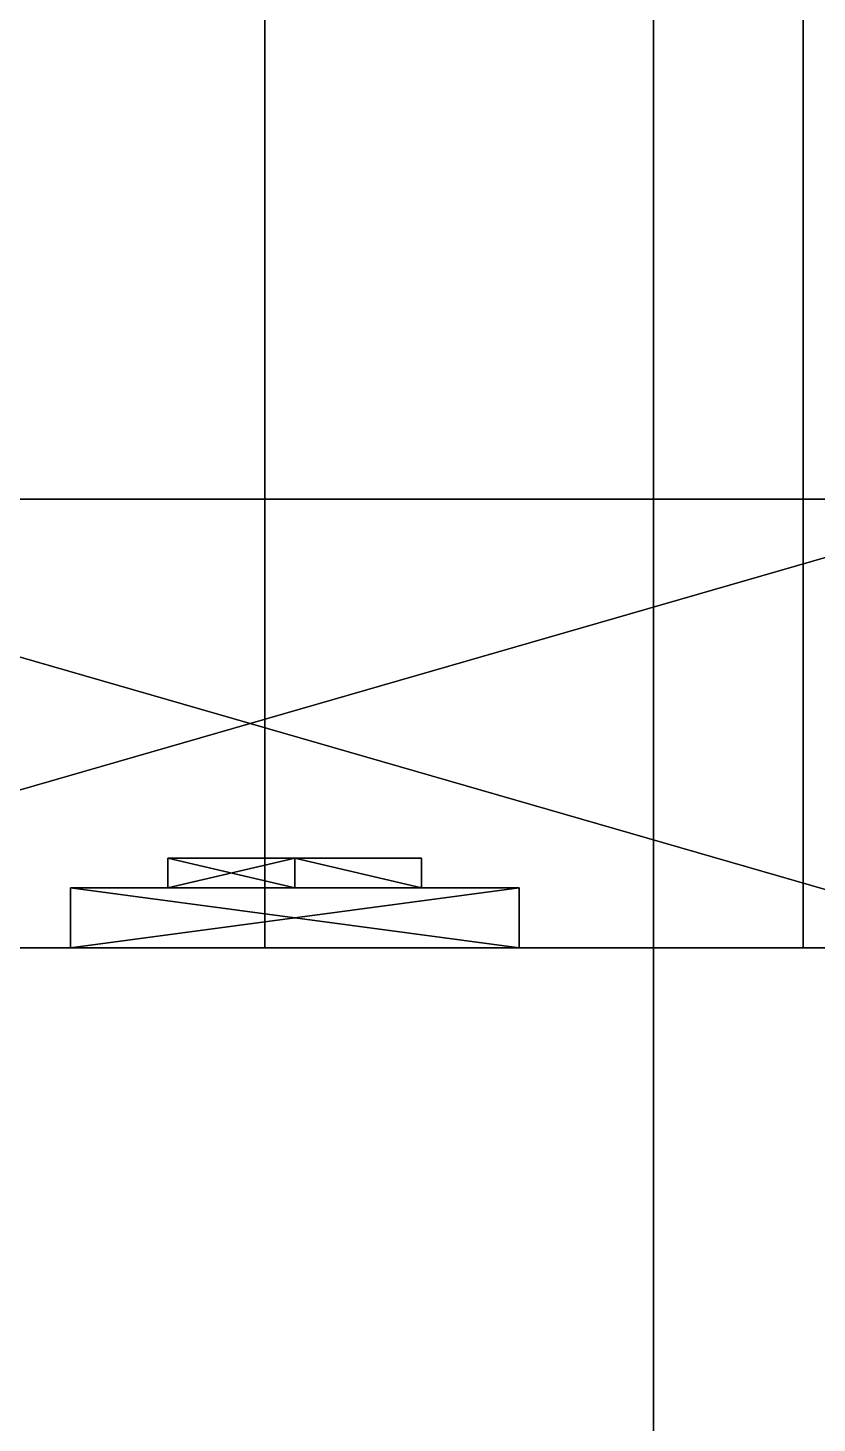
# Model space of a CAD drawing. Extents: x -100 to 4856, y -100 to 4830.
# Drawn here: x 524.08 to 550.47, y 2240.1 to 2286.77 of the extents above; entities that cross this region are included whole.
import ezdxf

# ---------------------------------------------------------------- set-up
doc = ezdxf.new("R2010")
doc.units = 0
for name, color, linetype in [('LAYER0', 7, 'CONTINUOUS'), ('LAYER144', 7, 'CONTINUOUS'), ('LAYER149', 7, 'CONTINUOUS'), ('LAYER153', 7, 'CONTINUOUS'), ('LAYER162', 7, 'CONTINUOUS'), ('LAYER362', 253, 'CONTINUOUS'), ('LAYER364', 253, 'CONTINUOUS'), ('LAYER366', 253, 'CONTINUOUS'), ('LAYER368', 253, 'CONTINUOUS'), ('LAYER370', 253, 'CONTINUOUS'), ('LAYER640', 9, 'CONTINUOUS')]:
    doc.layers.add(name, color=color, linetype=linetype)

msp = doc.modelspace()

# ---------------------------------------------------------------- linework, layer by layer
at = {"layer": 'LAYER0', "invisible_edges": 1}
for points in [[(4856, 4830, -5), (-100, -100, -5), (-100, 4830, -5), (4856, 4830, -5)], [(-100, -100, -5), (4856, 4830, -5), (4856, -100, -5), (-100, -100, -5)], [(4856, -100), (-100, 4830), (-100, -100), (4856, -100)], [(-100, 4830), (4856, -100), (4856, 4830), (-100, 4830)]]:
    msp.add_3dface(points, dxfattribs=at)
at = {"layer": 'LAYER144', "invisible_edges": 1}
for points in [[(20, 2256, 2540), (570, 2256), (20, 2256), (20, 2256, 2540)], [(570, 2256), (20, 2256, 2540), (570, 2256, 2540), (570, 2256)], [(20, 2238), (570, 2256), (570, 2238), (20, 2238)], [(570, 2256), (20, 2238), (20, 2256), (570, 2256)], [(20, 2256, 2540), (570, 2238, 2540), (570, 2256, 2540), (20, 2256, 2540)], [(570, 2238, 2540), (20, 2256, 2540), (20, 2238, 2540), (570, 2238, 2540)]]:
    msp.add_3dface(points, dxfattribs=at)
at = {"layer": 'LAYER149', "invisible_edges": 1}
for points in [[(20, 3036, 80), (570, 2256, 80), (20, 2256, 80), (20, 3036, 80)], [(570, 2256, 80), (20, 3036, 80), (570, 3036, 80), (570, 2256, 80)], [(570, 3036, 98), (20, 2256, 98), (570, 2256, 98), (570, 3036, 98)], [(20, 2256, 98), (570, 3036, 98), (20, 3036, 98), (20, 2256, 98)], [(20, 2256, 98), (570, 2256, 80), (570, 2256, 98), (20, 2256, 98)], [(570, 2256, 80), (20, 2256, 98), (20, 2256, 80), (570, 2256, 80)]]:
    msp.add_3dface(points, dxfattribs=at)
at = {"layer": 'LAYER153', "invisible_edges": 1}
for points in [[(532, 3036, 80), (532, 2256), (532, 2256, 80), (532, 3036, 80)], [(532, 2256), (532, 3036, 80), (532, 3036), (532, 2256)], [(550, 3036), (532, 2256), (532, 3036), (550, 3036)], [(532, 2256), (550, 3036), (550, 2256), (532, 2256)], [(550, 2256, 80), (532, 3036, 80), (532, 2256, 80), (550, 2256, 80)], [(532, 3036, 80), (550, 2256, 80), (550, 3036, 80), (532, 3036, 80)], [(550, 3036), (550, 2256, 80), (550, 2256), (550, 3036)], [(550, 2256, 80), (550, 3036), (550, 3036, 80), (550, 2256, 80)], [(550, 2256, 80), (532, 2256), (550, 2256), (550, 2256, 80)], [(532, 2256), (550, 2256, 80), (532, 2256, 80), (532, 2256)]]:
    msp.add_3dface(points, dxfattribs=at)
at = {"layer": 'LAYER162', "invisible_edges": 1}
for points in [[(20, 2256, 2539), (570, 3036, 2539), (20, 3036, 2539), (20, 2256, 2539)], [(570, 3036, 2539), (20, 2256, 2539), (570, 2256, 2539), (570, 3036, 2539)], [(570, 2256, 2521), (20, 3036, 2521), (570, 3036, 2521), (570, 2256, 2521)], [(20, 3036, 2521), (570, 2256, 2521), (20, 2256, 2521), (20, 3036, 2521)], [(20, 2256, 2539), (570, 2256, 2521), (570, 2256, 2539), (20, 2256, 2539)], [(570, 2256, 2521), (20, 2256, 2539), (20, 2256, 2521), (570, 2256, 2521)]]:
    msp.add_3dface(points, dxfattribs=at)
at = {"layer": 'LAYER362'}
for points in [[(505.5, 2256, 176.2174), (557.5, 2271, 176.2174), (557.5, 2256, 176.2174), (505.5, 2256, 176.2174)], [(505.5, 2271, 176.2174), (557.5, 2271, 176.2174), (505.5, 2256, 176.2174), (505.5, 2271, 176.2174)], [(557.5, 2256, 189.7826), (505.5, 2271, 189.7826), (505.5, 2256, 189.7826), (557.5, 2256, 189.7826)], [(557.5, 2271, 189.7826), (505.5, 2271, 189.7826), (557.5, 2256, 189.7826), (557.5, 2271, 189.7826)], [(505.5, 2271, 176.2174), (557.5, 2271, 189.7826), (557.5, 2271, 176.2174), (505.5, 2271, 176.2174)], [(505.5, 2271, 189.7826), (557.5, 2271, 189.7826), (505.5, 2271, 176.2174), (505.5, 2271, 189.7826)], [(533, 2258, 196.2939), (528.76, 2259, 201.087), (533, 2259, 196.2939), (533, 2258, 196.2939)], [(528.76, 2258, 201.087), (528.76, 2259, 201.087), (533, 2258, 196.2939), (528.76, 2258, 201.087)], [(528.76, 2258, 201.087), (533, 2259, 205.88), (528.76, 2259, 201.087), (528.76, 2258, 201.087)], [(533, 2258, 205.88), (533, 2259, 205.88), (528.76, 2258, 201.087), (533, 2258, 205.88)], [(537.24, 2259, 201.087), (528.76, 2259, 201.087), (533, 2259, 205.88), (537.24, 2259, 201.087)], [(533, 2259, 196.2939), (528.76, 2259, 201.087), (537.24, 2259, 201.087), (533, 2259, 196.2939)], [(533, 2258, 160.12), (528.76, 2259, 164.913), (533, 2259, 160.12), (533, 2258, 160.12)], [(528.76, 2258, 164.913), (528.76, 2259, 164.913), (533, 2258, 160.12), (528.76, 2258, 164.913)], [(528.76, 2258, 164.913), (533, 2259, 169.7061), (528.76, 2259, 164.913), (528.76, 2258, 164.913)], [(533, 2258, 169.7061), (533, 2259, 169.7061), (528.76, 2258, 164.913), (533, 2258, 169.7061)], [(537.24, 2259, 164.913), (528.76, 2259, 164.913), (533, 2259, 169.7061), (537.24, 2259, 164.913)], [(533, 2259, 160.12), (528.76, 2259, 164.913), (537.24, 2259, 164.913), (533, 2259, 160.12)], [(537.24, 2258, 201.087), (533, 2259, 196.2939), (537.24, 2259, 201.087), (537.24, 2258, 201.087)], [(533, 2258, 196.2939), (533, 2259, 196.2939), (537.24, 2258, 201.087), (533, 2258, 196.2939)], [(537.24, 2258, 201.087), (533, 2259, 205.88), (533, 2258, 205.88), (537.24, 2258, 201.087)], [(537.24, 2259, 201.087), (533, 2259, 205.88), (537.24, 2258, 201.087), (537.24, 2259, 201.087)], [(537.24, 2258, 164.913), (533, 2259, 160.12), (537.24, 2259, 164.913), (537.24, 2258, 164.913)], [(533, 2258, 160.12), (533, 2259, 160.12), (537.24, 2258, 164.913), (533, 2258, 160.12)], [(537.24, 2258, 164.913), (533, 2259, 169.7061), (533, 2258, 169.7061), (537.24, 2258, 164.913)], [(537.24, 2259, 164.913), (533, 2259, 169.7061), (537.24, 2258, 164.913), (537.24, 2259, 164.913)], [(525.5, 2256, 209), (540.5, 2256, 209), (540.5, 2258, 209), (525.5, 2256, 209)], [(525.5, 2258, 209), (525.5, 2256, 209), (540.5, 2258, 209), (525.5, 2258, 209)], [(525.5, 2256, 157), (525.5, 2256, 209), (525.5, 2258, 209), (525.5, 2256, 157)], [(525.5, 2258, 157), (525.5, 2256, 157), (525.5, 2258, 209), (525.5, 2258, 157)], [(540.5, 2256, 157), (525.5, 2256, 157), (525.5, 2258, 157), (540.5, 2256, 157)], [(540.5, 2258, 157), (540.5, 2256, 157), (525.5, 2258, 157), (540.5, 2258, 157)], [(525.5, 2258, 209), (540.5, 2258, 209), (540.5, 2258, 157), (525.5, 2258, 209)], [(525.5, 2258, 157), (525.5, 2258, 209), (540.5, 2258, 157), (525.5, 2258, 157)], [(533, 2258, 196.2939), (528.76, 2258, 201.087), (533, 2258, 205.88), (533, 2258, 196.2939)], [(533, 2258, 160.12), (528.76, 2258, 164.913), (533, 2258, 169.7061), (533, 2258, 160.12)], [(537.24, 2258, 201.087), (533, 2258, 196.2939), (533, 2258, 205.88), (537.24, 2258, 201.087)], [(537.24, 2258, 164.913), (533, 2258, 160.12), (533, 2258, 169.7061), (537.24, 2258, 164.913)], [(540.5, 2258, 209), (540.5, 2256, 209), (540.5, 2256, 157), (540.5, 2258, 209)], [(540.5, 2258, 157), (540.5, 2258, 209), (540.5, 2256, 157), (540.5, 2258, 157)]]:
    msp.add_3dface(points, dxfattribs=at)
at = {"layer": 'LAYER364'}
for points in [[(505.5, 2256, 739.7174), (557.5, 2271, 739.7174), (557.5, 2256, 739.7174), (505.5, 2256, 739.7174)], [(505.5, 2271, 739.7174), (557.5, 2271, 739.7174), (505.5, 2256, 739.7174), (505.5, 2271, 739.7174)], [(557.5, 2256, 753.2826), (505.5, 2271, 753.2826), (505.5, 2256, 753.2826), (557.5, 2256, 753.2826)], [(557.5, 2271, 753.2826), (505.5, 2271, 753.2826), (557.5, 2256, 753.2826), (557.5, 2271, 753.2826)], [(505.5, 2271, 739.7174), (557.5, 2271, 753.2826), (557.5, 2271, 739.7174), (505.5, 2271, 739.7174)], [(505.5, 2271, 753.2826), (557.5, 2271, 753.2826), (505.5, 2271, 739.7174), (505.5, 2271, 753.2826)], [(533, 2258, 759.7939), (528.76, 2259, 764.587), (533, 2259, 759.7939), (533, 2258, 759.7939)], [(528.76, 2258, 764.587), (528.76, 2259, 764.587), (533, 2258, 759.7939), (528.76, 2258, 764.587)], [(528.76, 2258, 764.587), (533, 2259, 769.38), (528.76, 2259, 764.587), (528.76, 2258, 764.587)], [(533, 2258, 769.38), (533, 2259, 769.38), (528.76, 2258, 764.587), (533, 2258, 769.38)], [(537.24, 2259, 764.587), (528.76, 2259, 764.587), (533, 2259, 769.38), (537.24, 2259, 764.587)], [(533, 2259, 759.7939), (528.76, 2259, 764.587), (537.24, 2259, 764.587), (533, 2259, 759.7939)], [(533, 2258, 723.62), (528.76, 2259, 728.413), (533, 2259, 723.62), (533, 2258, 723.62)], [(528.76, 2258, 728.413), (528.76, 2259, 728.413), (533, 2258, 723.62), (528.76, 2258, 728.413)], [(528.76, 2258, 728.413), (533, 2259, 733.2061), (528.76, 2259, 728.413), (528.76, 2258, 728.413)], [(533, 2258, 733.2061), (533, 2259, 733.2061), (528.76, 2258, 728.413), (533, 2258, 733.2061)], [(537.24, 2259, 728.413), (528.76, 2259, 728.413), (533, 2259, 733.2061), (537.24, 2259, 728.413)], [(533, 2259, 723.62), (528.76, 2259, 728.413), (537.24, 2259, 728.413), (533, 2259, 723.62)], [(537.24, 2258, 764.587), (533, 2259, 759.7939), (537.24, 2259, 764.587), (537.24, 2258, 764.587)], [(533, 2258, 759.7939), (533, 2259, 759.7939), (537.24, 2258, 764.587), (533, 2258, 759.7939)], [(537.24, 2258, 764.587), (533, 2259, 769.38), (533, 2258, 769.38), (537.24, 2258, 764.587)], [(537.24, 2259, 764.587), (533, 2259, 769.38), (537.24, 2258, 764.587), (537.24, 2259, 764.587)], [(537.24, 2258, 728.413), (533, 2259, 723.62), (537.24, 2259, 728.413), (537.24, 2258, 728.413)], [(533, 2258, 723.62), (533, 2259, 723.62), (537.24, 2258, 728.413), (533, 2258, 723.62)], [(537.24, 2258, 728.413), (533, 2259, 733.2061), (533, 2258, 733.2061), (537.24, 2258, 728.413)], [(537.24, 2259, 728.413), (533, 2259, 733.2061), (537.24, 2258, 728.413), (537.24, 2259, 728.413)], [(525.5, 2256, 772.5), (540.5, 2256, 772.5), (540.5, 2258, 772.5), (525.5, 2256, 772.5)], [(525.5, 2258, 772.5), (525.5, 2256, 772.5), (540.5, 2258, 772.5), (525.5, 2258, 772.5)], [(525.5, 2256, 720.5), (525.5, 2256, 772.5), (525.5, 2258, 772.5), (525.5, 2256, 720.5)], [(525.5, 2258, 720.5), (525.5, 2256, 720.5), (525.5, 2258, 772.5), (525.5, 2258, 720.5)], [(540.5, 2256, 720.5), (525.5, 2256, 720.5), (525.5, 2258, 720.5), (540.5, 2256, 720.5)], [(540.5, 2258, 720.5), (540.5, 2256, 720.5), (525.5, 2258, 720.5), (540.5, 2258, 720.5)], [(525.5, 2258, 772.5), (540.5, 2258, 772.5), (540.5, 2258, 720.5), (525.5, 2258, 772.5)], [(525.5, 2258, 720.5), (525.5, 2258, 772.5), (540.5, 2258, 720.5), (525.5, 2258, 720.5)], [(533, 2258, 759.7939), (528.76, 2258, 764.587), (533, 2258, 769.38), (533, 2258, 759.7939)], [(533, 2258, 723.62), (528.76, 2258, 728.413), (533, 2258, 733.2061), (533, 2258, 723.62)], [(537.24, 2258, 764.587), (533, 2258, 759.7939), (533, 2258, 769.38), (537.24, 2258, 764.587)], [(537.24, 2258, 728.413), (533, 2258, 723.62), (533, 2258, 733.2061), (537.24, 2258, 728.413)], [(540.5, 2258, 772.5), (540.5, 2256, 772.5), (540.5, 2256, 720.5), (540.5, 2258, 772.5)], [(540.5, 2258, 720.5), (540.5, 2258, 772.5), (540.5, 2256, 720.5), (540.5, 2258, 720.5)]]:
    msp.add_3dface(points, dxfattribs=at)
at = {"layer": 'LAYER366'}
for points in [[(505.5, 2256, 1303.217), (557.5, 2271, 1303.217), (557.5, 2256, 1303.217), (505.5, 2256, 1303.217)], [(505.5, 2271, 1303.217), (557.5, 2271, 1303.217), (505.5, 2256, 1303.217), (505.5, 2271, 1303.217)], [(557.5, 2256, 1316.783), (505.5, 2271, 1316.783), (505.5, 2256, 1316.783), (557.5, 2256, 1316.783)], [(557.5, 2271, 1316.783), (505.5, 2271, 1316.783), (557.5, 2256, 1316.783), (557.5, 2271, 1316.783)], [(505.5, 2271, 1303.217), (557.5, 2271, 1316.783), (557.5, 2271, 1303.217), (505.5, 2271, 1303.217)], [(505.5, 2271, 1316.783), (557.5, 2271, 1316.783), (505.5, 2271, 1303.217), (505.5, 2271, 1316.783)], [(533, 2258, 1323.294), (528.76, 2259, 1328.087), (533, 2259, 1323.294), (533, 2258, 1323.294)], [(528.76, 2258, 1328.087), (528.76, 2259, 1328.087), (533, 2258, 1323.294), (528.76, 2258, 1328.087)], [(528.76, 2258, 1328.087), (533, 2259, 1332.88), (528.76, 2259, 1328.087), (528.76, 2258, 1328.087)], [(533, 2258, 1332.88), (533, 2259, 1332.88), (528.76, 2258, 1328.087), (533, 2258, 1332.88)], [(537.24, 2259, 1328.087), (528.76, 2259, 1328.087), (533, 2259, 1332.88), (537.24, 2259, 1328.087)], [(533, 2259, 1323.294), (528.76, 2259, 1328.087), (537.24, 2259, 1328.087), (533, 2259, 1323.294)], [(533, 2258, 1287.12), (528.76, 2259, 1291.913), (533, 2259, 1287.12), (533, 2258, 1287.12)], [(528.76, 2258, 1291.913), (528.76, 2259, 1291.913), (533, 2258, 1287.12), (528.76, 2258, 1291.913)], [(528.76, 2258, 1291.913), (533, 2259, 1296.706), (528.76, 2259, 1291.913), (528.76, 2258, 1291.913)], [(533, 2258, 1296.706), (533, 2259, 1296.706), (528.76, 2258, 1291.913), (533, 2258, 1296.706)], [(537.24, 2259, 1291.913), (528.76, 2259, 1291.913), (533, 2259, 1296.706), (537.24, 2259, 1291.913)], [(533, 2259, 1287.12), (528.76, 2259, 1291.913), (537.24, 2259, 1291.913), (533, 2259, 1287.12)], [(537.24, 2258, 1328.087), (533, 2259, 1323.294), (537.24, 2259, 1328.087), (537.24, 2258, 1328.087)], [(533, 2258, 1323.294), (533, 2259, 1323.294), (537.24, 2258, 1328.087), (533, 2258, 1323.294)], [(537.24, 2258, 1328.087), (533, 2259, 1332.88), (533, 2258, 1332.88), (537.24, 2258, 1328.087)], [(537.24, 2259, 1328.087), (533, 2259, 1332.88), (537.24, 2258, 1328.087), (537.24, 2259, 1328.087)], [(537.24, 2258, 1291.913), (533, 2259, 1287.12), (537.24, 2259, 1291.913), (537.24, 2258, 1291.913)], [(533, 2258, 1287.12), (533, 2259, 1287.12), (537.24, 2258, 1291.913), (533, 2258, 1287.12)], [(537.24, 2258, 1291.913), (533, 2259, 1296.706), (533, 2258, 1296.706), (537.24, 2258, 1291.913)], [(537.24, 2259, 1291.913), (533, 2259, 1296.706), (537.24, 2258, 1291.913), (537.24, 2259, 1291.913)], [(525.5, 2256, 1336), (540.5, 2256, 1336), (540.5, 2258, 1336), (525.5, 2256, 1336)], [(525.5, 2258, 1336), (525.5, 2256, 1336), (540.5, 2258, 1336), (525.5, 2258, 1336)], [(525.5, 2256, 1284), (525.5, 2256, 1336), (525.5, 2258, 1336), (525.5, 2256, 1284)], [(525.5, 2258, 1284), (525.5, 2256, 1284), (525.5, 2258, 1336), (525.5, 2258, 1284)], [(540.5, 2256, 1284), (525.5, 2256, 1284), (525.5, 2258, 1284), (540.5, 2256, 1284)], [(540.5, 2258, 1284), (540.5, 2256, 1284), (525.5, 2258, 1284), (540.5, 2258, 1284)], [(525.5, 2258, 1336), (540.5, 2258, 1336), (540.5, 2258, 1284), (525.5, 2258, 1336)], [(525.5, 2258, 1284), (525.5, 2258, 1336), (540.5, 2258, 1284), (525.5, 2258, 1284)], [(533, 2258, 1323.294), (528.76, 2258, 1328.087), (533, 2258, 1332.88), (533, 2258, 1323.294)], [(533, 2258, 1287.12), (528.76, 2258, 1291.913), (533, 2258, 1296.706), (533, 2258, 1287.12)], [(537.24, 2258, 1328.087), (533, 2258, 1323.294), (533, 2258, 1332.88), (537.24, 2258, 1328.087)], [(537.24, 2258, 1291.913), (533, 2258, 1287.12), (533, 2258, 1296.706), (537.24, 2258, 1291.913)], [(540.5, 2258, 1336), (540.5, 2256, 1336), (540.5, 2256, 1284), (540.5, 2258, 1336)], [(540.5, 2258, 1284), (540.5, 2258, 1336), (540.5, 2256, 1284), (540.5, 2258, 1284)]]:
    msp.add_3dface(points, dxfattribs=at)
at = {"layer": 'LAYER368'}
for points in [[(505.5, 2256, 1866.717), (557.5, 2271, 1866.717), (557.5, 2256, 1866.717), (505.5, 2256, 1866.717)], [(505.5, 2271, 1866.717), (557.5, 2271, 1866.717), (505.5, 2256, 1866.717), (505.5, 2271, 1866.717)], [(557.5, 2256, 1880.283), (505.5, 2271, 1880.283), (505.5, 2256, 1880.283), (557.5, 2256, 1880.283)], [(557.5, 2271, 1880.283), (505.5, 2271, 1880.283), (557.5, 2256, 1880.283), (557.5, 2271, 1880.283)], [(505.5, 2271, 1866.717), (557.5, 2271, 1880.283), (557.5, 2271, 1866.717), (505.5, 2271, 1866.717)], [(505.5, 2271, 1880.283), (557.5, 2271, 1880.283), (505.5, 2271, 1866.717), (505.5, 2271, 1880.283)], [(533, 2258, 1886.794), (528.76, 2259, 1891.587), (533, 2259, 1886.794), (533, 2258, 1886.794)], [(528.76, 2258, 1891.587), (528.76, 2259, 1891.587), (533, 2258, 1886.794), (528.76, 2258, 1891.587)], [(528.76, 2258, 1891.587), (533, 2259, 1896.38), (528.76, 2259, 1891.587), (528.76, 2258, 1891.587)], [(533, 2258, 1896.38), (533, 2259, 1896.38), (528.76, 2258, 1891.587), (533, 2258, 1896.38)], [(537.24, 2259, 1891.587), (528.76, 2259, 1891.587), (533, 2259, 1896.38), (537.24, 2259, 1891.587)], [(533, 2259, 1886.794), (528.76, 2259, 1891.587), (537.24, 2259, 1891.587), (533, 2259, 1886.794)], [(533, 2258, 1850.62), (528.76, 2259, 1855.413), (533, 2259, 1850.62), (533, 2258, 1850.62)], [(528.76, 2258, 1855.413), (528.76, 2259, 1855.413), (533, 2258, 1850.62), (528.76, 2258, 1855.413)], [(528.76, 2258, 1855.413), (533, 2259, 1860.206), (528.76, 2259, 1855.413), (528.76, 2258, 1855.413)], [(533, 2258, 1860.206), (533, 2259, 1860.206), (528.76, 2258, 1855.413), (533, 2258, 1860.206)], [(537.24, 2259, 1855.413), (528.76, 2259, 1855.413), (533, 2259, 1860.206), (537.24, 2259, 1855.413)], [(533, 2259, 1850.62), (528.76, 2259, 1855.413), (537.24, 2259, 1855.413), (533, 2259, 1850.62)], [(537.24, 2258, 1891.587), (533, 2259, 1886.794), (537.24, 2259, 1891.587), (537.24, 2258, 1891.587)], [(533, 2258, 1886.794), (533, 2259, 1886.794), (537.24, 2258, 1891.587), (533, 2258, 1886.794)], [(537.24, 2258, 1891.587), (533, 2259, 1896.38), (533, 2258, 1896.38), (537.24, 2258, 1891.587)], [(537.24, 2259, 1891.587), (533, 2259, 1896.38), (537.24, 2258, 1891.587), (537.24, 2259, 1891.587)], [(537.24, 2258, 1855.413), (533, 2259, 1850.62), (537.24, 2259, 1855.413), (537.24, 2258, 1855.413)], [(533, 2258, 1850.62), (533, 2259, 1850.62), (537.24, 2258, 1855.413), (533, 2258, 1850.62)], [(537.24, 2258, 1855.413), (533, 2259, 1860.206), (533, 2258, 1860.206), (537.24, 2258, 1855.413)], [(537.24, 2259, 1855.413), (533, 2259, 1860.206), (537.24, 2258, 1855.413), (537.24, 2259, 1855.413)], [(525.5, 2256, 1899.5), (540.5, 2256, 1899.5), (540.5, 2258, 1899.5), (525.5, 2256, 1899.5)], [(525.5, 2258, 1899.5), (525.5, 2256, 1899.5), (540.5, 2258, 1899.5), (525.5, 2258, 1899.5)], [(525.5, 2256, 1847.5), (525.5, 2256, 1899.5), (525.5, 2258, 1899.5), (525.5, 2256, 1847.5)], [(525.5, 2258, 1847.5), (525.5, 2256, 1847.5), (525.5, 2258, 1899.5), (525.5, 2258, 1847.5)], [(540.5, 2256, 1847.5), (525.5, 2256, 1847.5), (525.5, 2258, 1847.5), (540.5, 2256, 1847.5)], [(540.5, 2258, 1847.5), (540.5, 2256, 1847.5), (525.5, 2258, 1847.5), (540.5, 2258, 1847.5)], [(525.5, 2258, 1899.5), (540.5, 2258, 1899.5), (540.5, 2258, 1847.5), (525.5, 2258, 1899.5)], [(525.5, 2258, 1847.5), (525.5, 2258, 1899.5), (540.5, 2258, 1847.5), (525.5, 2258, 1847.5)], [(533, 2258, 1886.794), (528.76, 2258, 1891.587), (533, 2258, 1896.38), (533, 2258, 1886.794)], [(533, 2258, 1850.62), (528.76, 2258, 1855.413), (533, 2258, 1860.206), (533, 2258, 1850.62)], [(537.24, 2258, 1891.587), (533, 2258, 1886.794), (533, 2258, 1896.38), (537.24, 2258, 1891.587)], [(537.24, 2258, 1855.413), (533, 2258, 1850.62), (533, 2258, 1860.206), (537.24, 2258, 1855.413)], [(540.5, 2258, 1899.5), (540.5, 2256, 1899.5), (540.5, 2256, 1847.5), (540.5, 2258, 1899.5)], [(540.5, 2258, 1847.5), (540.5, 2258, 1899.5), (540.5, 2256, 1847.5), (540.5, 2258, 1847.5)]]:
    msp.add_3dface(points, dxfattribs=at)
at = {"layer": 'LAYER370'}
for points in [[(505.5, 2256, 2430.217), (557.5, 2271, 2430.217), (557.5, 2256, 2430.217), (505.5, 2256, 2430.217)], [(505.5, 2271, 2430.217), (557.5, 2271, 2430.217), (505.5, 2256, 2430.217), (505.5, 2271, 2430.217)], [(557.5, 2256, 2443.783), (505.5, 2271, 2443.783), (505.5, 2256, 2443.783), (557.5, 2256, 2443.783)], [(557.5, 2271, 2443.783), (505.5, 2271, 2443.783), (557.5, 2256, 2443.783), (557.5, 2271, 2443.783)], [(505.5, 2271, 2430.217), (557.5, 2271, 2443.783), (557.5, 2271, 2430.217), (505.5, 2271, 2430.217)], [(505.5, 2271, 2443.783), (557.5, 2271, 2443.783), (505.5, 2271, 2430.217), (505.5, 2271, 2443.783)], [(533, 2258, 2450.294), (528.76, 2259, 2455.087), (533, 2259, 2450.294), (533, 2258, 2450.294)], [(528.76, 2258, 2455.087), (528.76, 2259, 2455.087), (533, 2258, 2450.294), (528.76, 2258, 2455.087)], [(528.76, 2258, 2455.087), (533, 2259, 2459.88), (528.76, 2259, 2455.087), (528.76, 2258, 2455.087)], [(533, 2258, 2459.88), (533, 2259, 2459.88), (528.76, 2258, 2455.087), (533, 2258, 2459.88)], [(537.24, 2259, 2455.087), (528.76, 2259, 2455.087), (533, 2259, 2459.88), (537.24, 2259, 2455.087)], [(533, 2259, 2450.294), (528.76, 2259, 2455.087), (537.24, 2259, 2455.087), (533, 2259, 2450.294)], [(533, 2258, 2414.12), (528.76, 2259, 2418.913), (533, 2259, 2414.12), (533, 2258, 2414.12)], [(528.76, 2258, 2418.913), (528.76, 2259, 2418.913), (533, 2258, 2414.12), (528.76, 2258, 2418.913)], [(528.76, 2258, 2418.913), (533, 2259, 2423.706), (528.76, 2259, 2418.913), (528.76, 2258, 2418.913)], [(533, 2258, 2423.706), (533, 2259, 2423.706), (528.76, 2258, 2418.913), (533, 2258, 2423.706)], [(537.24, 2259, 2418.913), (528.76, 2259, 2418.913), (533, 2259, 2423.706), (537.24, 2259, 2418.913)], [(533, 2259, 2414.12), (528.76, 2259, 2418.913), (537.24, 2259, 2418.913), (533, 2259, 2414.12)], [(537.24, 2258, 2455.087), (533, 2259, 2450.294), (537.24, 2259, 2455.087), (537.24, 2258, 2455.087)], [(533, 2258, 2450.294), (533, 2259, 2450.294), (537.24, 2258, 2455.087), (533, 2258, 2450.294)], [(537.24, 2258, 2455.087), (533, 2259, 2459.88), (533, 2258, 2459.88), (537.24, 2258, 2455.087)], [(537.24, 2259, 2455.087), (533, 2259, 2459.88), (537.24, 2258, 2455.087), (537.24, 2259, 2455.087)], [(537.24, 2258, 2418.913), (533, 2259, 2414.12), (537.24, 2259, 2418.913), (537.24, 2258, 2418.913)], [(533, 2258, 2414.12), (533, 2259, 2414.12), (537.24, 2258, 2418.913), (533, 2258, 2414.12)], [(537.24, 2258, 2418.913), (533, 2259, 2423.706), (533, 2258, 2423.706), (537.24, 2258, 2418.913)], [(537.24, 2259, 2418.913), (533, 2259, 2423.706), (537.24, 2258, 2418.913), (537.24, 2259, 2418.913)], [(525.5, 2256, 2463), (540.5, 2256, 2463), (540.5, 2258, 2463), (525.5, 2256, 2463)], [(525.5, 2258, 2463), (525.5, 2256, 2463), (540.5, 2258, 2463), (525.5, 2258, 2463)], [(525.5, 2256, 2411), (525.5, 2256, 2463), (525.5, 2258, 2463), (525.5, 2256, 2411)], [(525.5, 2258, 2411), (525.5, 2256, 2411), (525.5, 2258, 2463), (525.5, 2258, 2411)], [(540.5, 2256, 2411), (525.5, 2256, 2411), (525.5, 2258, 2411), (540.5, 2256, 2411)], [(540.5, 2258, 2411), (540.5, 2256, 2411), (525.5, 2258, 2411), (540.5, 2258, 2411)], [(525.5, 2258, 2463), (540.5, 2258, 2463), (540.5, 2258, 2411), (525.5, 2258, 2463)], [(525.5, 2258, 2411), (525.5, 2258, 2463), (540.5, 2258, 2411), (525.5, 2258, 2411)], [(533, 2258, 2450.294), (528.76, 2258, 2455.087), (533, 2258, 2459.88), (533, 2258, 2450.294)], [(533, 2258, 2414.12), (528.76, 2258, 2418.913), (533, 2258, 2423.706), (533, 2258, 2414.12)], [(537.24, 2258, 2455.087), (533, 2258, 2450.294), (533, 2258, 2459.88), (537.24, 2258, 2455.087)], [(537.24, 2258, 2418.913), (533, 2258, 2414.12), (533, 2258, 2423.706), (537.24, 2258, 2418.913)], [(540.5, 2258, 2463), (540.5, 2256, 2463), (540.5, 2256, 2411), (540.5, 2258, 2463)], [(540.5, 2258, 2411), (540.5, 2258, 2463), (540.5, 2256, 2411), (540.5, 2258, 2411)]]:
    msp.add_3dface(points, dxfattribs=at)
at = {"layer": 'LAYER640', "invisible_edges": 1}
for points in [[(545, 3045, 2640), (545, 1440, 2540), (545, 1440, 2640), (545, 3045, 2640)], [(545, 1440, 2540), (545, 3045, 2640), (545, 3045, 2540), (545, 1440, 2540)], [(563, 3045, 2540), (545, 1440, 2540), (545, 3045, 2540), (563, 3045, 2540)], [(545, 1440, 2540), (563, 3045, 2540), (563, 1440, 2540), (545, 1440, 2540)], [(563, 1440, 2640), (545, 3045, 2640), (545, 1440, 2640), (563, 1440, 2640)], [(545, 3045, 2640), (563, 1440, 2640), (563, 3045, 2640), (545, 3045, 2640)]]:
    msp.add_3dface(points, dxfattribs=at)

doc.saveas('drawing.dxf')
